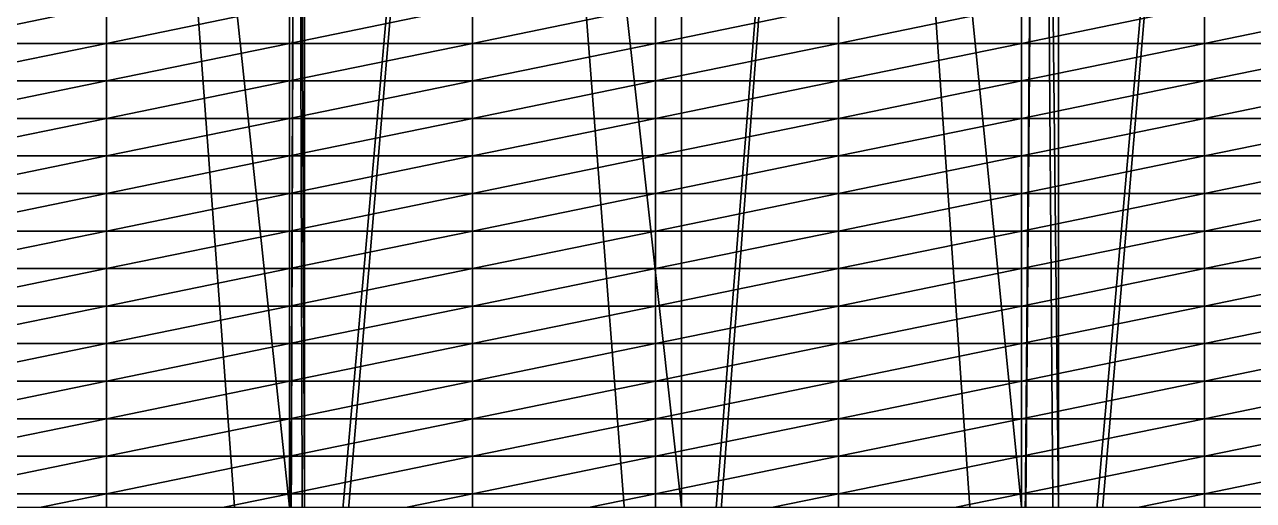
# Model space of a CAD drawing. Header units: metres. Extents: x -3 to 177, y -14 to 14.
# Drawn here: x 89.82 to 97.04, y -9.96 to -7.16 of the extents above; entities that cross this region are included whole.
import ezdxf

# ---------------------------------------------------------------- set-up
doc = ezdxf.new("R2010")
doc.units = ezdxf.units.M
for name, color, linetype, true_color in [('DB_3', 7, 'Continuous', 0x99866a), ('HOLD_3', 7, 'Continuous', 0xb09ed9), ('HULL', 7, 'Continuous', 0x528ba5)]:
    doc.layers.add(name, color=color, linetype=linetype, true_color=true_color)

msp = doc.modelspace()

# ---------------------------------------------------------------- linework, layer by layer
at = {"layer": 'DB_3'}
for points in [[(89.2483, 14.3622, 1.75), (89.2483, -14.3623, 1.75), (91.375, -14.3623, 1.75)], [(89.2483, 14.3622, 1.75), (91.375, -14.3623, 1.75), (91.375, 14.3622, 1.75)], [(91.375, 14.3622, 1.75), (91.4631, -14.3623, 1.75), (91.4631, 14.3622, 1.75)], [(91.375, 14.3622, 1.75), (91.375, -14.3623, 1.75), (91.4631, -14.3623, 1.75)], [(91.4631, 14.3622, 1.75), (91.4631, -14.3623, 1.75), (93.6778, -14.3623, 1.75)], [(91.4631, 14.3622, 1.75), (93.6778, -14.3623, 1.75), (93.6778, 14.3622, 1.75)], [(93.6778, 14.3622, 1.75), (93.6778, -14.3623, 1.75), (95.675, -14.3623, 1.75)], [(93.6778, 14.3622, 1.75), (95.675, -14.3623, 1.75), (95.675, 14.3622, 1.75)], [(95.675, 14.3622, 1.75), (95.675, -14.3623, 1.75), (95.8926, -14.3623, 1.75)], [(95.675, 14.3622, 1.75), (95.8926, -14.3623, 1.75), (95.8926, 14.3622, 1.75)], [(95.8926, 14.3622, 1.75), (95.8926, -14.3623, 1.75), (98.1074, -14.3623, 1.75)], [(95.8926, 14.3622, 1.75), (98.1074, -14.3623, 1.75), (98.1074, 14.3622, 1.75)], [(89.2483, -12.5632), (89.2483, 12.5632), (91.375, 12.5632)], [(89.2483, -12.5632), (91.375, 12.5632), (91.375, -12.5632)], [(91.375, -12.5632), (91.375, 12.5632), (91.4631, 12.5632)], [(91.375, -12.5632), (91.4631, 12.5632), (91.4631, -12.5632)], [(91.4631, -12.5632), (91.4631, 12.5632), (93.6778, 12.5632)], [(91.4631, -12.5632), (93.6778, 12.5632), (93.6778, -12.5632)], [(93.6778, -12.5632), (93.6778, 12.5632), (95.675, 12.5632)], [(93.6778, -12.5632), (95.675, 12.5632), (95.675, -12.5632)], [(95.675, -12.5632), (95.675, 12.5632), (95.8926, 12.5632)], [(95.675, -12.5632), (95.8926, 12.5632), (95.8926, -12.5632)], [(95.8926, -12.5632), (95.8926, 12.5632), (98.1074, 12.5632)], [(95.8926, -12.5632), (98.1074, 12.5632), (98.1074, -12.5632)]]:
    msp.add_3dface(points, dxfattribs=at)
at = {"layer": 'HOLD_3'}
for points in [[(89.2483, -13.0582, 1.75), (89.2483, 13.0582, 1.75), (91.375, 13.0582, 1.75)], [(89.2483, -13.0582, 1.75), (91.375, 13.0582, 1.75), (91.375, -13.0582, 1.75)], [(91.375, -13.0582, 1.75), (91.375, 13.0582, 1.75), (91.4631, 13.0582, 1.75)], [(91.375, -13.0582, 1.75), (91.4631, 13.0582, 1.75), (91.4631, -13.0582, 1.75)], [(91.4631, -13.0582, 1.75), (91.4631, 13.0582, 1.75), (93.6778, 13.0582, 1.75)], [(91.4631, -13.0582, 1.75), (93.6778, 13.0582, 1.75), (93.6778, -13.0582, 1.75)], [(93.6778, -13.0582, 1.75), (93.6778, 13.0582, 1.75), (95.675, 13.0582, 1.75)], [(93.6778, -13.0582, 1.75), (95.675, 13.0582, 1.75), (95.675, -13.0582, 1.75)], [(95.675, -13.0582, 1.75), (95.675, 13.0582, 1.75), (95.8926, 13.0582, 1.75)], [(95.675, -13.0582, 1.75), (95.8926, 13.0582, 1.75), (95.8926, -13.0582, 1.75)], [(95.8926, -13.0582, 1.75), (95.8926, 13.0582, 1.75), (98.1074, 13.0582, 1.75)], [(95.8926, -13.0582, 1.75), (98.1074, 13.0582, 1.75), (98.1074, -13.0582, 1.75)], [(89.2483, 9.996, 14.6), (89.2483, -9.996, 14.6), (91.375, -9.996, 14.6)], [(89.2483, 9.996, 14.6), (91.375, -9.996, 14.6), (91.375, 9.996, 14.6)], [(91.375, 9.996, 14.6), (91.375, -9.996, 14.6), (91.4631, -9.996, 14.6)], [(91.375, 9.996, 14.6), (91.4631, -9.996, 14.6), (91.4631, 9.996, 14.6)], [(91.4631, 9.996, 14.6), (91.4631, -9.996, 14.6), (93.6778, -9.996, 14.6)], [(91.4631, 9.996, 14.6), (93.6778, -9.996, 14.6), (93.6778, 9.996, 14.6)], [(93.6778, 9.996, 14.6), (93.6778, -9.996, 14.6), (95.675, -9.996, 14.6)], [(93.6778, 9.996, 14.6), (95.675, -9.996, 14.6), (95.675, 9.996, 14.6)], [(95.675, 9.996, 14.6), (95.675, -9.996, 14.6), (95.8926, -9.996, 14.6)], [(95.675, 9.996, 14.6), (95.8926, -9.996, 14.6), (95.8926, 9.996, 14.6)], [(95.8926, 9.996, 14.6), (95.8926, -9.996, 14.6), (98.1074, -9.996, 14.6)], [(95.8926, 9.996, 14.6), (98.1074, -9.996, 14.6), (98.1074, 9.996, 14.6)]]:
    msp.add_3dface(points, dxfattribs=at)
at = {"layer": 'HULL'}
for points in [[(89.225, -7.2734), (89.225, -7.053), (90.3, -7.053)], [(89.225, -7.2734), (90.3, -7.053), (90.3, -7.2734)], [(90.3, -7.2734), (90.3, -7.053), (91.375, -7.053)], [(90.3, -7.2734), (91.375, -7.053), (91.375, -7.2734)], [(91.375, -7.2734), (91.375, -7.053), (92.45, -7.053)], [(91.375, -7.2734), (92.45, -7.053), (92.45, -7.2734)], [(92.45, -7.2734), (92.45, -7.053), (93.525, -7.053)], [(92.45, -7.2734), (93.525, -7.053), (93.525, -7.2734)], [(93.525, -7.2734), (93.525, -7.053), (94.6, -7.053)], [(93.525, -7.2734), (94.6, -7.053), (94.6, -7.2734)], [(94.6, -7.2734), (94.6, -7.053), (95.675, -7.053)], [(94.6, -7.2734), (95.675, -7.053), (95.675, -7.2734)], [(95.675, -7.2734), (95.675, -7.053), (96.75, -7.053)], [(95.675, -7.2734), (96.75, -7.053), (96.75, -7.2734)], [(96.75, -7.2734), (96.75, -7.053), (97.825, -7.053)], [(96.75, -7.2734), (97.825, -7.053), (97.825, -7.2734)], [(89.225, -7.4938), (89.225, -7.2734), (90.3, -7.2734)], [(89.225, -7.4938), (90.3, -7.2734), (90.3, -7.4938)], [(90.3, -7.4938), (90.3, -7.2734), (91.375, -7.2734)], [(90.3, -7.4938), (91.375, -7.2734), (91.375, -7.4938)], [(91.375, -7.4938), (91.375, -7.2734), (92.45, -7.2734)], [(91.375, -7.4938), (92.45, -7.2734), (92.45, -7.4938)], [(92.45, -7.4938), (92.45, -7.2734), (93.525, -7.2734)], [(92.45, -7.4938), (93.525, -7.2734), (93.525, -7.4938)], [(93.525, -7.4938), (93.525, -7.2734), (94.6, -7.2734)], [(93.525, -7.4938), (94.6, -7.2734), (94.6, -7.4938)], [(94.6, -7.4938), (94.6, -7.2734), (95.675, -7.2734)], [(94.6, -7.4938), (95.675, -7.2734), (95.675, -7.4938)], [(95.675, -7.4938), (95.675, -7.2734), (96.75, -7.2734)], [(95.675, -7.4938), (96.75, -7.2734), (96.75, -7.4938)], [(96.75, -7.4938), (96.75, -7.2734), (97.825, -7.2734)], [(96.75, -7.4938), (97.825, -7.2734), (97.825, -7.4938)], [(89.225, -7.7142), (89.225, -7.4938), (90.3, -7.4938)], [(89.225, -7.7142), (90.3, -7.4938), (90.3, -7.7142)], [(90.3, -7.7142), (90.3, -7.4938), (91.375, -7.4938)], [(90.3, -7.7142), (91.375, -7.4938), (91.375, -7.7142)], [(91.375, -7.7142), (91.375, -7.4938), (92.45, -7.4938)], [(91.375, -7.7142), (92.45, -7.4938), (92.45, -7.7142)], [(92.45, -7.7142), (92.45, -7.4938), (93.525, -7.4938)], [(92.45, -7.7142), (93.525, -7.4938), (93.525, -7.7142)], [(93.525, -7.7142), (93.525, -7.4938), (94.6, -7.4938)], [(93.525, -7.7142), (94.6, -7.4938), (94.6, -7.7142)], [(94.6, -7.7142), (94.6, -7.4938), (95.675, -7.4938)], [(94.6, -7.7142), (95.675, -7.4938), (95.675, -7.7142)], [(95.675, -7.7142), (95.675, -7.4938), (96.75, -7.4938)], [(95.675, -7.7142), (96.75, -7.4938), (96.75, -7.7142)], [(96.75, -7.7142), (96.75, -7.4938), (97.825, -7.4938)], [(96.75, -7.7142), (97.825, -7.4938), (97.825, -7.7142)], [(89.225, -7.9346), (89.225, -7.7142), (90.3, -7.7142)], [(89.225, -7.9346), (90.3, -7.7142), (90.3, -7.9346)], [(90.3, -7.9346), (90.3, -7.7142), (91.375, -7.7142)], [(90.3, -7.9346), (91.375, -7.7142), (91.375, -7.9346)], [(91.375, -7.9346), (91.375, -7.7142), (92.45, -7.7142)], [(91.375, -7.9346), (92.45, -7.7142), (92.45, -7.9346)], [(92.45, -7.9346), (92.45, -7.7142), (93.525, -7.7142)], [(92.45, -7.9346), (93.525, -7.7142), (93.525, -7.9346)], [(93.525, -7.9346), (93.525, -7.7142), (94.6, -7.7142)], [(93.525, -7.9346), (94.6, -7.7142), (94.6, -7.9346)], [(94.6, -7.9346), (94.6, -7.7142), (95.675, -7.7142)], [(94.6, -7.9346), (95.675, -7.7142), (95.675, -7.9346)], [(95.675, -7.9346), (95.675, -7.7142), (96.75, -7.7142)], [(95.675, -7.9346), (96.75, -7.7142), (96.75, -7.9346)], [(96.75, -7.9346), (96.75, -7.7142), (97.825, -7.7142)], [(96.75, -7.9346), (97.825, -7.7142), (97.825, -7.9346)], [(89.225, -8.155), (89.225, -7.9346), (90.3, -7.9346)], [(89.225, -8.155), (90.3, -7.9346), (90.3, -8.155)], [(90.3, -8.155), (90.3, -7.9346), (91.375, -7.9346)], [(90.3, -8.155), (91.375, -7.9346), (91.375, -8.155)], [(91.375, -8.155), (91.375, -7.9346), (92.45, -7.9346)], [(91.375, -8.155), (92.45, -7.9346), (92.45, -8.155)], [(92.45, -8.155), (92.45, -7.9346), (93.525, -7.9346)], [(92.45, -8.155), (93.525, -7.9346), (93.525, -8.155)], [(93.525, -8.155), (93.525, -7.9346), (94.6, -7.9346)], [(93.525, -8.155), (94.6, -7.9346), (94.6, -8.155)], [(94.6, -8.155), (94.6, -7.9346), (95.675, -7.9346)], [(94.6, -8.155), (95.675, -7.9346), (95.675, -8.155)], [(95.675, -8.155), (95.675, -7.9346), (96.75, -7.9346)], [(95.675, -8.155), (96.75, -7.9346), (96.75, -8.155)], [(96.75, -8.155), (96.75, -7.9346), (97.825, -7.9346)], [(96.75, -8.155), (97.825, -7.9346), (97.825, -8.155)], [(89.225, -8.3755), (89.225, -8.155), (90.3, -8.155)], [(89.225, -8.3755), (90.3, -8.155), (90.3, -8.3755)], [(90.3, -8.3755), (90.3, -8.155), (91.375, -8.155)], [(90.3, -8.3755), (91.375, -8.155), (91.375, -8.3755)], [(91.375, -8.3755), (91.375, -8.155), (92.45, -8.155)], [(91.375, -8.3755), (92.45, -8.155), (92.45, -8.3755)], [(92.45, -8.3755), (92.45, -8.155), (93.525, -8.155)], [(92.45, -8.3755), (93.525, -8.155), (93.525, -8.3755)], [(93.525, -8.3755), (93.525, -8.155), (94.6, -8.155)], [(93.525, -8.3755), (94.6, -8.155), (94.6, -8.3755)], [(94.6, -8.3755), (94.6, -8.155), (95.675, -8.155)], [(94.6, -8.3755), (95.675, -8.155), (95.675, -8.3755)], [(95.675, -8.3755), (95.675, -8.155), (96.75, -8.155)], [(95.675, -8.3755), (96.75, -8.155), (96.75, -8.3755)], [(96.75, -8.3755), (96.75, -8.155), (97.825, -8.155)], [(96.75, -8.3755), (97.825, -8.155), (97.825, -8.3755)], [(89.225, -8.5959), (89.225, -8.3755), (90.3, -8.3755)], [(89.225, -8.5959), (90.3, -8.3755), (90.3, -8.5959)], [(90.3, -8.5959), (90.3, -8.3755), (91.375, -8.3755)], [(90.3, -8.5959), (91.375, -8.3755), (91.375, -8.5959)], [(91.375, -8.5959), (91.375, -8.3755), (92.45, -8.3755)], [(91.375, -8.5959), (92.45, -8.3755), (92.45, -8.5959)], [(92.45, -8.5959), (92.45, -8.3755), (93.525, -8.3755)], [(92.45, -8.5959), (93.525, -8.3755), (93.525, -8.5959)], [(93.525, -8.5959), (93.525, -8.3755), (94.6, -8.3755)], [(93.525, -8.5959), (94.6, -8.3755), (94.6, -8.5959)], [(94.6, -8.5959), (94.6, -8.3755), (95.675, -8.3755)], [(94.6, -8.5959), (95.675, -8.3755), (95.675, -8.5959)], [(95.675, -8.5959), (95.675, -8.3755), (96.75, -8.3755)], [(95.675, -8.5959), (96.75, -8.3755), (96.75, -8.5959)], [(96.75, -8.5959), (96.75, -8.3755), (97.825, -8.3755)], [(96.75, -8.5959), (97.825, -8.3755), (97.825, -8.5959)], [(89.225, -8.8163), (89.225, -8.5959), (90.3, -8.5959)], [(89.225, -8.8163), (90.3, -8.5959), (90.3, -8.8163)], [(90.3, -8.8163), (90.3, -8.5959), (91.375, -8.5959)], [(90.3, -8.8163), (91.375, -8.5959), (91.375, -8.8163)], [(91.375, -8.8163), (91.375, -8.5959), (92.45, -8.5959)], [(91.375, -8.8163), (92.45, -8.5959), (92.45, -8.8163)], [(92.45, -8.8163), (92.45, -8.5959), (93.525, -8.5959)], [(92.45, -8.8163), (93.525, -8.5959), (93.525, -8.8163)], [(93.525, -8.8163), (93.525, -8.5959), (94.6, -8.5959)], [(93.525, -8.8163), (94.6, -8.5959), (94.6, -8.8163)], [(94.6, -8.8163), (94.6, -8.5959), (95.675, -8.5959)], [(94.6, -8.8163), (95.675, -8.5959), (95.675, -8.8163)], [(95.675, -8.8163), (95.675, -8.5959), (96.75, -8.5959)], [(95.675, -8.8163), (96.75, -8.5959), (96.75, -8.8163)], [(96.75, -8.8163), (96.75, -8.5959), (97.825, -8.5959)], [(96.75, -8.8163), (97.825, -8.5959), (97.825, -8.8163)], [(89.225, -9.0367), (89.225, -8.8163), (90.3, -8.8163)], [(89.225, -9.0367), (90.3, -8.8163), (90.3, -9.0367)], [(90.3, -9.0367), (90.3, -8.8163), (91.375, -8.8163)], [(90.3, -9.0367), (91.375, -8.8163), (91.375, -9.0367)], [(91.375, -9.0367), (91.375, -8.8163), (92.45, -8.8163)], [(91.375, -9.0367), (92.45, -8.8163), (92.45, -9.0367)], [(92.45, -9.0367), (92.45, -8.8163), (93.525, -8.8163)], [(92.45, -9.0367), (93.525, -8.8163), (93.525, -9.0367)], [(93.525, -9.0367), (93.525, -8.8163), (94.6, -8.8163)], [(93.525, -9.0367), (94.6, -8.8163), (94.6, -9.0367)], [(94.6, -9.0367), (94.6, -8.8163), (95.675, -8.8163)], [(94.6, -9.0367), (95.675, -8.8163), (95.675, -9.0367)], [(95.675, -9.0367), (95.675, -8.8163), (96.75, -8.8163)], [(95.675, -9.0367), (96.75, -8.8163), (96.75, -9.0367)], [(96.75, -9.0367), (96.75, -8.8163), (97.825, -8.8163)], [(96.75, -9.0367), (97.825, -8.8163), (97.825, -9.0367)], [(89.225, -9.2571), (89.225, -9.0367), (90.3, -9.0367)], [(89.225, -9.2571), (90.3, -9.0367), (90.3, -9.2571)], [(90.3, -9.2571), (90.3, -9.0367), (91.375, -9.0367)], [(90.3, -9.2571), (91.375, -9.0367), (91.375, -9.2571)], [(91.375, -9.2571), (91.375, -9.0367), (92.45, -9.0367)], [(91.375, -9.2571), (92.45, -9.0367), (92.45, -9.2571)], [(92.45, -9.2571), (92.45, -9.0367), (93.525, -9.0367)], [(92.45, -9.2571), (93.525, -9.0367), (93.525, -9.2571)], [(93.525, -9.2571), (93.525, -9.0367), (94.6, -9.0367)], [(93.525, -9.2571), (94.6, -9.0367), (94.6, -9.2571)], [(94.6, -9.2571), (94.6, -9.0367), (95.675, -9.0367)], [(94.6, -9.2571), (95.675, -9.0367), (95.675, -9.2571)], [(95.675, -9.2571), (95.675, -9.0367), (96.75, -9.0367)], [(95.675, -9.2571), (96.75, -9.0367), (96.75, -9.2571)], [(96.75, -9.2571), (96.75, -9.0367), (97.825, -9.0367)], [(96.75, -9.2571), (97.825, -9.0367), (97.825, -9.2571)], [(89.225, -9.4775), (89.225, -9.2571), (90.3, -9.2571)], [(89.225, -9.4775), (90.3, -9.2571), (90.3, -9.4775)], [(90.3, -9.4775), (90.3, -9.2571), (91.375, -9.2571)], [(90.3, -9.4775), (91.375, -9.2571), (91.375, -9.4775)], [(91.375, -9.4775), (91.375, -9.2571), (92.45, -9.2571)], [(91.375, -9.4775), (92.45, -9.2571), (92.45, -9.4775)], [(92.45, -9.4775), (92.45, -9.2571), (93.525, -9.2571)], [(92.45, -9.4775), (93.525, -9.2571), (93.525, -9.4775)], [(93.525, -9.4775), (93.525, -9.2571), (94.6, -9.2571)], [(93.525, -9.4775), (94.6, -9.2571), (94.6, -9.4775)], [(94.6, -9.4775), (94.6, -9.2571), (95.675, -9.2571)], [(94.6, -9.4775), (95.675, -9.2571), (95.675, -9.4775)], [(95.675, -9.4775), (95.675, -9.2571), (96.75, -9.2571)], [(95.675, -9.4775), (96.75, -9.2571), (96.75, -9.4775)], [(96.75, -9.4775), (96.75, -9.2571), (97.825, -9.2571)], [(96.75, -9.4775), (97.825, -9.2571), (97.825, -9.4775)], [(89.225, -9.6979), (89.225, -9.4775), (90.3, -9.4775)], [(89.225, -9.6979), (90.3, -9.4775), (90.3, -9.6979)], [(90.3, -9.6979), (90.3, -9.4775), (91.375, -9.4775)], [(90.3, -9.6979), (91.375, -9.4775), (91.375, -9.6979)], [(91.375, -9.6979), (91.375, -9.4775), (92.45, -9.4775)], [(91.375, -9.6979), (92.45, -9.4775), (92.45, -9.6979)], [(92.45, -9.6979), (92.45, -9.4775), (93.525, -9.4775)], [(92.45, -9.6979), (93.525, -9.4775), (93.525, -9.6979)], [(93.525, -9.6979), (93.525, -9.4775), (94.6, -9.4775)], [(93.525, -9.6979), (94.6, -9.4775), (94.6, -9.6979)], [(94.6, -9.6979), (94.6, -9.4775), (95.675, -9.4775)], [(94.6, -9.6979), (95.675, -9.4775), (95.675, -9.6979)], [(95.675, -9.6979), (95.675, -9.4775), (96.75, -9.4775)], [(95.675, -9.6979), (96.75, -9.4775), (96.75, -9.6979)], [(96.75, -9.6979), (96.75, -9.4775), (97.825, -9.4775)], [(96.75, -9.6979), (97.825, -9.4775), (97.825, -9.6979)], [(89.225, -9.9183), (89.225, -9.6979), (90.3, -9.6979)], [(89.225, -9.9183), (90.3, -9.6979), (90.3, -9.9183)], [(90.3, -9.9183), (90.3, -9.6979), (91.375, -9.6979)], [(90.3, -9.9183), (91.375, -9.6979), (91.375, -9.9183)], [(91.375, -9.9183), (91.375, -9.6979), (92.45, -9.6979)], [(91.375, -9.9183), (92.45, -9.6979), (92.45, -9.9183)], [(92.45, -9.9183), (92.45, -9.6979), (93.525, -9.6979)], [(92.45, -9.9183), (93.525, -9.6979), (93.525, -9.9183)], [(93.525, -9.9183), (93.525, -9.6979), (94.6, -9.6979)], [(93.525, -9.9183), (94.6, -9.6979), (94.6, -9.9183)], [(94.6, -9.9183), (94.6, -9.6979), (95.675, -9.6979)], [(94.6, -9.9183), (95.675, -9.6979), (95.675, -9.9183)], [(95.675, -9.9183), (95.675, -9.6979), (96.75, -9.6979)], [(95.675, -9.9183), (96.75, -9.6979), (96.75, -9.9183)], [(96.75, -9.9183), (96.75, -9.6979), (97.825, -9.6979)], [(96.75, -9.9183), (97.825, -9.6979), (97.825, -9.9183)], [(89.225, -10.1387), (89.225, -9.9183), (90.3, -9.9183)], [(89.225, -10.1387), (90.3, -9.9183), (90.3, -10.1387)], [(90.3, -10.1387), (90.3, -9.9183), (91.375, -9.9183)], [(90.3, -10.1387), (91.375, -9.9183), (91.375, -10.1387)], [(91.375, -10.1387), (91.375, -9.9183), (92.45, -9.9183)], [(91.375, -10.1387), (92.45, -9.9183), (92.45, -10.1387)], [(92.45, -10.1387), (92.45, -9.9183), (93.525, -9.9183)], [(92.45, -10.1387), (93.525, -9.9183), (93.525, -10.1387)], [(93.525, -10.1387), (93.525, -9.9183), (94.6, -9.9183)], [(93.525, -10.1387), (94.6, -9.9183), (94.6, -10.1387)], [(94.6, -10.1387), (94.6, -9.9183), (95.675, -9.9183)], [(94.6, -10.1387), (95.675, -9.9183), (95.675, -10.1387)], [(95.675, -10.1387), (95.675, -9.9183), (96.75, -9.9183)], [(95.675, -10.1387), (96.75, -9.9183), (96.75, -10.1387)], [(96.75, -10.1387), (96.75, -9.9183), (97.825, -9.9183)], [(96.75, -10.1387), (97.825, -9.9183), (97.825, -10.1387)]]:
    msp.add_3dface(points, dxfattribs=at)

doc.saveas('drawing.dxf')
